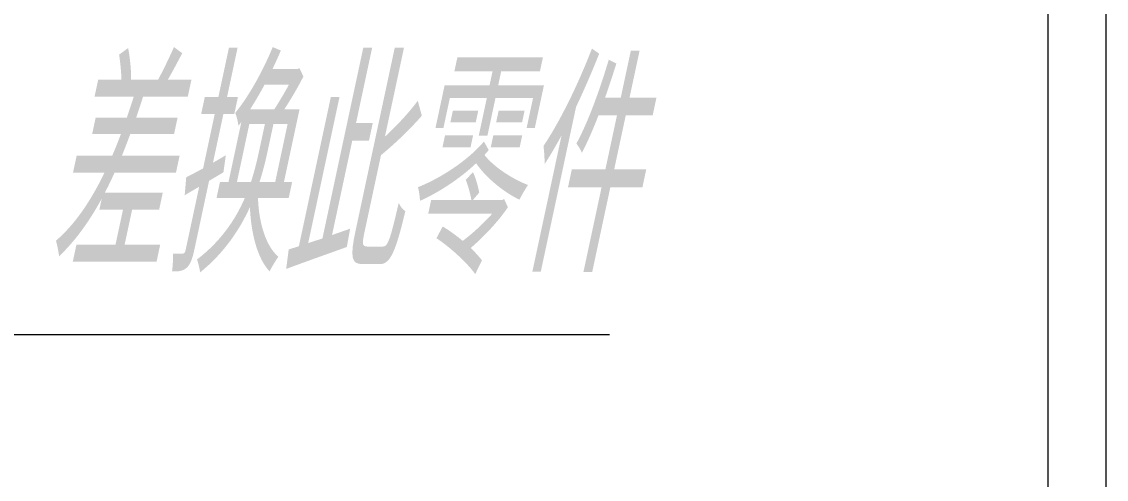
# Model space of a CAD drawing. Header units: millimetres. Extents: x 1333 to 76562, y -37889 to -7215.
# Drawn here: x 8919.3 to 9106.2, y -16670.8 to -16592.1 of the extents above; entities that cross this region are included whole.
import ezdxf

# ---------------------------------------------------------------- set-up
doc = ezdxf.new("R2010")
doc.units = ezdxf.units.MM
doc.header["$LTSCALE"] = 0.5
doc.layers.add('图框', color=7, linetype='Continuous', lineweight=18)
doc.layers.add('标注线', color=3, linetype='Continuous', lineweight=18)
doc.layers.add('打印-禁用', color=7, linetype='Continuous', lineweight=15, plot=False)
doc.styles.add('DIM', font='romans.shx', dxfattribs={"width": 0.8, "bigfont": 'bigfont.shx'})
doc.dimstyles.new('DEH 1-2', dxfattribs={"dimscale": 2, "dimtxt": 3.5, "dimasz": 2.5, "dimexe": 1, "dimexo": 0.625, "dimgap": 1.2, "dimtad": 1, "dimtoh": 1, "dimdsep": 46, "dimtxsty": 'DIM', "dimblk": 'OPEN', "dimcen": 0, "dimclrd": 8, "dimclre": 8, "dimclrt": 2, "dimazin": 2, "dimtfac": 0.5, "dimtmove": 0, "dimatfit": 3, "dimldrblk": 'OPEN', "dimfxl": 0, "dimtolj": 2, "dimlwd": 18, "dimlwe": 18, "dimarcsym": 0})

# ---------------------------------------------------------------- blocks, each defined once
blk = doc.blocks.new('GZDEH零件A3图框V01版')
at = {"layer": '图框', "linetype": 'Continuous'}
blk.add_line((3272.49, -1832.961), (3272.49, -1554.461), dxfattribs=at)
at = {"layer": '打印-禁用', "linetype": 'Continuous'}
blk.add_line((3277.49, -1846.461), (3277.49, -1549.461), dxfattribs=at)
blk = doc.blocks.new('DEH A3')
at = {"layer": '图框'}
blk.add_blockref('GZDEH零件A3图框V01版', (-2857.49, 1846.461), dxfattribs=at)
blk = doc.blocks.new('_Open')
at = {"color": 0, "linetype": 'ByBlock', "lineweight": -2}
for p, q in [((-1, 0.167), (0, 0)), ((-1, -0.167), (0, 0)), ((0, 0), (-1, 0))]:
    blk.add_line(p, q, dxfattribs=at)

msp = doc.modelspace()

# ---------------------------------------------------------------- block references
at = {"layer": '图框', "xscale": 2, "yscale": 2, "zscale": 2}
msp.add_blockref('DEH A3', (8266.167, -16991.123), dxfattribs=at)

# ---------------------------------------------------------------- texts
at = {"layer": '标注线', "insert": (8923.258, -16600.157), "char_height": 35, "width": 751.49343, "attachment_point": 1, "style": 'DIM'}
msp.add_mtext('{\\Fgbeitc,gbcbig|c134;差换此零件}', dxfattribs=at)

# ---------------------------------------------------------------- leaders
at = {"layer": '标注线'}
msp.add_leader([(8872.721, -16730.193), (8917.923, -16645.907), (9020.559, -16645.907)], dimstyle='DEH 1-2', override={"dimgap": 1.2, "dimtad": 1}, dxfattribs=at)

doc.saveas('drawing.dxf')
